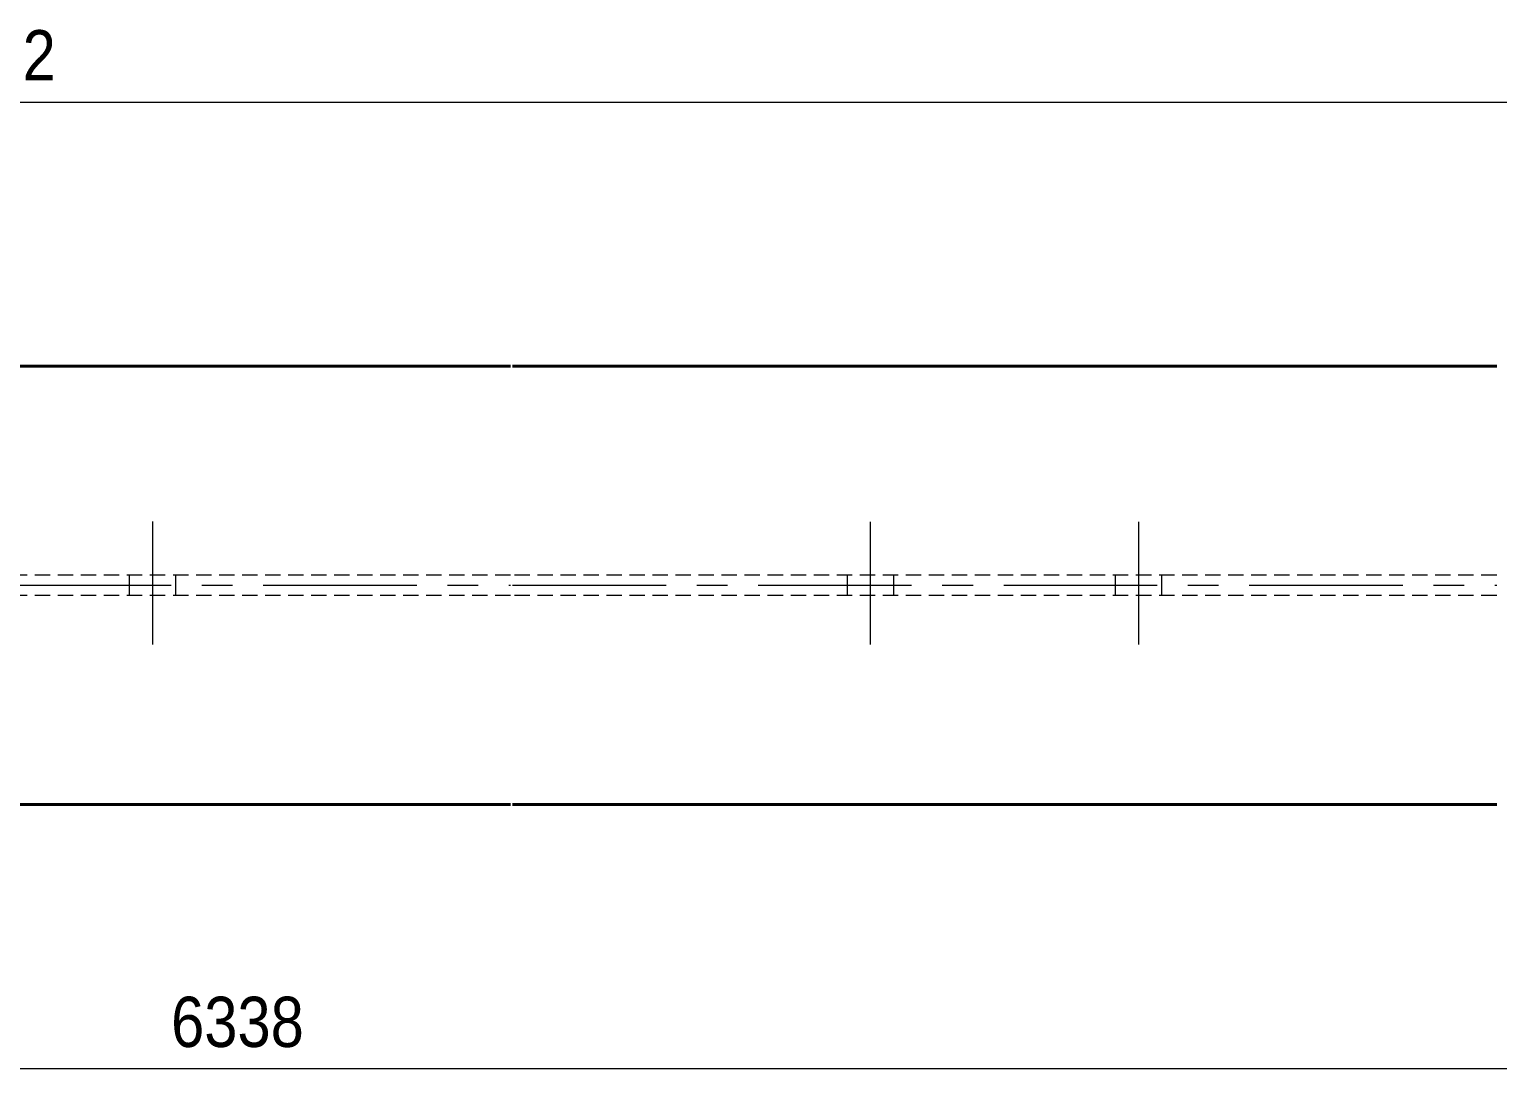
# Model space of a CAD drawing. Header units: millimetres. Extents: x 2 to 410, y 5 to 282.
# Drawn here: x 207.9 to 283.8, y 83.8 to 137.5 of the extents above; entities that cross this region are included whole.
import ezdxf

# ---------------------------------------------------------------- set-up
doc = ezdxf.new("R2010")
doc.units = ezdxf.units.MM
for name, pattern in [('AXES', [12.7, 7.9375, -1.5875, 1.5875, -1.5875]), ('CACHE2', [1.190625, 0.79375, -0.396875]), ('INTERROMPUX2', [9.525, 6.35, -3.175])]:
    doc.linetypes.add(name, pattern=pattern)
for name, color, linetype, lineweight in [('Axe', 1, 'Continuous', 0), ('Boulon', 7, 'Continuous', 0), ('Cache', 7, 'Continuous', 0), ('Cotation', 7, 'Continuous', 0), ('Piece', 2, 'Continuous', 0)]:
    doc.layers.add(name, color=color, linetype=linetype, lineweight=lineweight)
doc.styles.add('ARIAL', font='ARIAL.TTF')

# ---------------------------------------------------------------- blocks, each defined once
blk = doc.blocks.new('*A22')
at = {"layer": 'Boulon', "linetype": 'INTERROMPUX2', "lineweight": 0}
for p, q in [((214.261987, 105.72568), (214.261987, 113.72568)), ((214.261987, 105.72568), (214.261987, 113.72568)), ((213.061987, 108.246874), (213.061987, 109.313541)), ((213.061987, 108.246874), (213.061987, 109.313541)), ((215.461987, 108.246874), (215.461987, 109.313541)), ((215.461987, 108.246874), (215.461987, 109.313541))]:
    blk.add_line(p, q, dxfattribs=at)
blk = doc.blocks.new('*A26')
at = {"layer": 'Boulon', "linetype": 'INTERROMPUX2', "lineweight": 0}
for p, q in [((265.257029, 105.713541), (265.257029, 113.713541)), ((265.257029, 105.713541), (265.257029, 113.713541)), ((264.057029, 108.246874), (264.057029, 109.313541)), ((264.057029, 108.246874), (264.057029, 109.313541)), ((266.457029, 108.246874), (266.457029, 109.313541)), ((266.457029, 108.246874), (266.457029, 109.313541))]:
    blk.add_line(p, q, dxfattribs=at)
blk = doc.blocks.new('*A27')
at = {"layer": 'Boulon', "linetype": 'INTERROMPUX2', "lineweight": 0}
for p, q in [((251.390362, 105.713541), (251.390362, 113.713541)), ((251.390362, 105.713541), (251.390362, 113.713541)), ((250.190362, 108.246874), (250.190362, 109.313541)), ((250.190362, 108.246874), (250.190362, 109.313541)), ((252.590362, 108.246874), (252.590362, 109.313541)), ((252.590362, 108.246874), (252.590362, 109.313541))]:
    blk.add_line(p, q, dxfattribs=at)
blk = doc.blocks.new('*A32')
at = {"layer": 'Axe', "color": 1, "linetype": 'AXES', "lineweight": 15}
for p, q in [((181.881133, 108.780207), (232.776175, 108.780207)), ((232.876175, 108.780207), (283.771217, 108.780207))]:
    blk.add_line(p, q, dxfattribs=at)
at = {"layer": 'Cache', "color": 7, "linetype": 'CACHE2', "lineweight": 20}
for p, q in [((232.776175, 109.313541), (181.881133, 109.313541)), ((283.771217, 109.313541), (232.876175, 109.313541)), ((232.776175, 108.246874), (181.881133, 108.246874)), ((283.771217, 108.246874), (232.876175, 108.246874))]:
    blk.add_line(p, q, dxfattribs=at)
at = {"layer": 'Piece', "color": 2, "linetype": 'Continuous', "lineweight": 40}
for p, q in [((181.881133, 120.113541), (232.776175, 120.113541)), ((232.876175, 120.113541), (283.771217, 120.113541)), ((181.881133, 97.446874), (232.776175, 97.446874)), ((232.876175, 97.446874), (283.771217, 97.446874))]:
    blk.add_line(p, q, dxfattribs=at)
blk = doc.blocks.new('*A77')
at = {"layer": 'Cotation', "linetype": 'Continuous', "lineweight": 0}
blk.add_line((111.471, 83.78), (326.67, 83.78), dxfattribs=at)
at = {"layer": 'Cotation', "style": 'ARIAL', "width": 0.85}
blk.add_text('6338', height=2.6, dxfattribs=at).set_placement((215.214, 84.9))
blk = doc.blocks.new('*A79')
at = {"layer": 'Cotation', "linetype": 'Continuous', "lineweight": 0}
blk.add_line((110.345, 133.78), (302.138, 133.78), dxfattribs=at)
at = {"layer": 'Cotation', "style": 'ARIAL', "width": 0.85}
blk.add_text('6162', height=2.6, dxfattribs=at).set_placement((202.385, 134.9))

msp = doc.modelspace()

# ---------------------------------------------------------------- block references
at = {"lineweight": 0}
for name in ['*A79', '*A32', '*A22', '*A27', '*A26', '*A77']:
    msp.add_blockref(name, (0, 0), dxfattribs=at)

doc.saveas('drawing.dxf')
